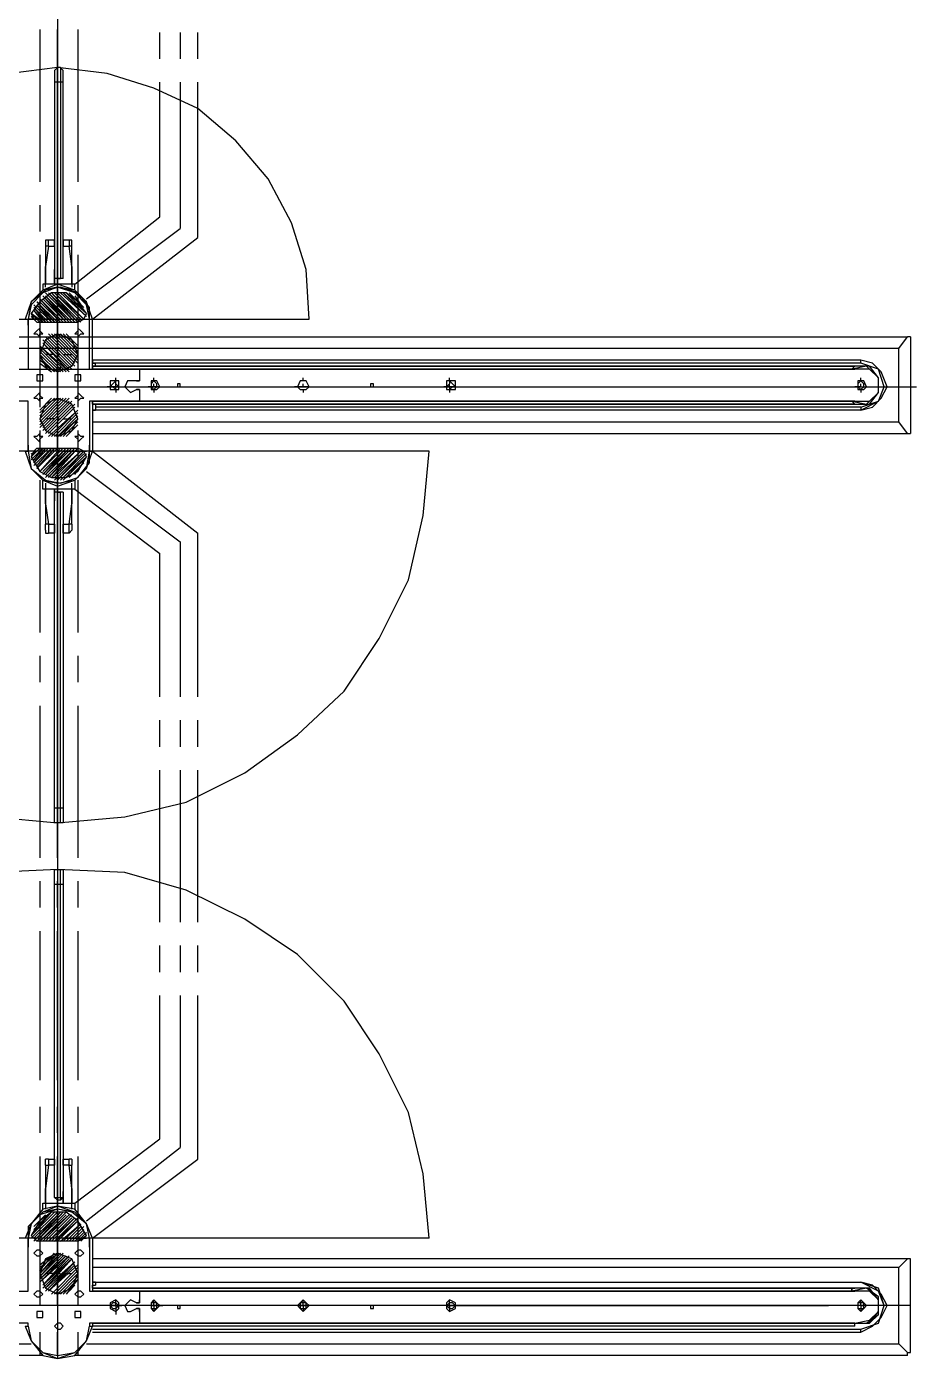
# Model space of a CAD drawing. Header units: millimetres. Extents: x -774950 to -670403, y -1165325 to -1109738.
# Drawn here: x -714983 to -713940, y -1149466 to -1147905 of the extents above; entities that cross this region are included whole.
import ezdxf

# ---------------------------------------------------------------- set-up
doc = ezdxf.new("R2010")
doc.units = ezdxf.units.MM
doc.header["$LTSCALE"] = 3000
doc.header["$MEASUREMENT"] = 0
for name, color, linetype in [('FURNITURE', 250, 'CONTINUOUS'), ('PDF_6', 7, 'CONTINUOUS'), ('PDF_AR_01_PARTITION FULL HT', 7, 'CONTINUOUS'), ('PDF_BORDTEXT', 7, 'CONTINUOUS'), ('PDF_Centre', 7, 'CONTINUOUS'), ('PDF_DIMS', 7, 'CONTINUOUS'), ('PDF_FLs Combi Centre (N-W)', 7, 'CONTINUOUS'), ('PDF_FLs Right (W)', 7, 'CONTINUOUS'), ('PDF_NEW', 7, 'CONTINUOUS')]:
    doc.layers.add(name, color=color, linetype=linetype)

# ---------------------------------------------------------------- blocks, each defined once
blk = doc.blocks.new('G$C45963954')
at = {"layer": 'PDF_6', "color": 6, "true_color": 0xff00ff}
for points in [[(944.8, 689.5), (919.3, 660.3), (948.5, 689.5), (919.3, 656.7)], [(919.3, 667.6), (937.6, 685.8)], [(919.3, 663.9), (941.2, 685.8)], [(952.1, 685.8), (919.3, 649.4), (952.1, 682.2)], [(955.8, 682.2), (919.3, 645.7), (955.8, 678.5), (919.3, 642.1), (955.8, 674.9), (919.3, 638.4)], [(923, 674.9), (933.9, 682.2)], [(1149.1, 638.4), (1112.7, 674.9), (1149.1, 642.1), (1112.7, 678.5), (1149.1, 645.7), (1116.3, 682.2), (1149.1, 649.4)], [(1152.8, 649.4), (1116.3, 685.8), (1152.8, 653), (1120, 685.8)], [(1152.8, 656.7), (1120, 689.5)], [(1152.8, 660.3), (1123.6, 689.5), (1149.1, 660.3)], [(1149.1, 663.9), (1127.3, 685.8)], [(1149.1, 667.6), (1130.9, 685.8)], [(1145.5, 674.9), (1134.5, 682.2)], [(2101.3, 656.7), (2079.4, 682.2), (2101.3, 660.3), (2079.4, 682.2)], [(2101.3, 663.9), (2083, 682.2)], [(2090.3, 689.5), (2101.3, 678.5), (2094, 689.5), (2101.3, 682.2)], [(2101.3, 674.9), (2090.3, 685.8)], [(955.8, 671.2), (923, 638.4), (955.8, 667.6), (923, 634.8), (955.8, 663.9), (926.6, 634.8)], [(970.4, 663.9), (985, 678.5)], [(970.4, 660.3), (988.6, 678.5)], [(970.4, 656.7), (992.3, 678.5)], [(970.4, 642.1), (1006.9, 678.5)], [(974, 667.6), (981.3, 674.9)], [(977.7, 638.4), (1010.5, 671.2)], [(1014.2, 667.6), (981.3, 634.8), (1017.8, 667.6), (985, 631.1), (1017.8, 663.9), (985, 631.1)], [(1087.1, 631.1), (1050.6, 667.6)], [(1090.8, 638.4), (1057.9, 671.2)], [(1098.1, 642.1), (1065.2, 678.5), (1098.1, 645.7), (1065.2, 678.5)], [(1072.5, 678.5), (1098.1, 653), (1076.2, 678.5), (1098.1, 656.7)], [(1098.1, 660.3), (1079.8, 678.5)], [(1098.1, 663.9), (1083.5, 678.5)], [(1094.4, 667.6), (1087.1, 674.9)], [(1141.8, 634.8), (1112.7, 663.9), (1145.5, 634.8), (1112.7, 667.6), (1145.5, 638.4), (1112.7, 671.2)], [(2068.5, 663.9), (2101.3, 631.1), (2068.5, 667.6), (2101.3, 634.8)], [(2072.1, 678.5), (2101.3, 649.4), (2075.8, 678.5), (2101.3, 653), (2075.8, 678.5)], [(2072.1, 671.2), (2101.3, 642.1), (2072.1, 674.9), (2101.3, 645.7)], [(2119.5, 660.3), (2148.7, 631.1), (2119.5, 663.9), (2152.4, 631.1), (2119.5, 667.6), (2156, 634.8), (2123.2, 667.6)], [(2123.2, 671.2), (2159.7, 638.4), (2126.8, 674.9), (2163.3, 638.4)], [(2156, 634.8), (2123.2, 671.2), (2159.7, 634.8)], [(2126.8, 674.9), (2163.3, 642.1), (2130.5, 674.9)], [(2163.3, 642.1), (2130.5, 678.5)], [(2167, 656.7), (2145.1, 678.5)], [(2167, 660.3), (2148.7, 678.5), (2167, 663.9)], [(2163.3, 667.6), (2156, 674.9)], [(955.8, 660.3), (926.6, 631.1), (955.8, 656.7), (930.3, 631.1)], [(955.8, 653), (930.3, 627.5), (955.8, 649.4), (933.9, 627.5), (955.8, 645.7), (933.9, 623.8)], [(995.9, 631.1), (1017.8, 653)], [(999.6, 631.1), (1017.8, 649.4), (1003.2, 631.1)], [(1072.5, 631.1), (1050.6, 653)], [(1141.8, 631.1), (1112.7, 656.7), (1141.8, 631.1), (1112.7, 660.3)], [(1138.2, 627.5), (1112.7, 649.4), (1138.2, 627.5), (1112.7, 653)], [(2097.6, 623.8), (2064.8, 656.7), (2101.3, 623.8), (2064.8, 660.3), (2101.3, 627.5), (2064.8, 663.9)], [(2097.6, 620.2), (2064.8, 653)], [(2115.9, 653), (2141.4, 631.1), (2115.9, 656.7), (2145.1, 631.1), (2115.9, 660.3)], [(2137.8, 631.1), (2115.9, 649.4)], [(2134.1, 631.1), (2119.5, 649.4)], [(955.8, 642.1), (937.6, 623.8), (955.8, 638.4), (941.2, 623.8), (955.8, 634.8), (944.8, 620.2), (955.8, 631.1)], [(1006.9, 631.1), (1017.8, 645.7)], [(1065.2, 631.1), (1050.6, 645.7)], [(1134.5, 623.8), (1112.7, 645.7), (1134.5, 627.5)], [(1130.9, 623.8), (1112.7, 638.4), (1130.9, 623.8), (1112.7, 642.1)], [(1127.3, 620.2), (1112.7, 634.8), (1127.3, 623.8)], [(1123.6, 620.2), (1112.7, 631.1)], [(2090.3, 623.8), (2064.8, 645.7)], [(2086.7, 623.8), (2068.5, 642.1)], [(2083, 623.8), (2068.5, 638.4)], [(2130.5, 631.1), (2119.5, 645.7)], [(948.5, 620.2), (955.8, 627.5)], [(1120, 620.2), (1116.3, 627.5)], [(1120, 623.8), (1116.3, 623.8)]]:
    blk.add_lwpolyline(points, dxfattribs=at)
for points in [[(919.3, 653), (952.1, 685.8)], [(2101.3, 667.6), (2083, 685.8)], [(2101.3, 671.2), (2086.7, 685.8)], [(970.4, 653), (995.9, 678.5)], [(970.4, 649.4), (999.6, 678.5)], [(970.4, 645.7), (1003.2, 678.5)], [(974, 642.1), (1006.9, 674.9)], [(974, 638.4), (1010.5, 674.9)], [(977.7, 634.8), (1014.2, 671.2)], [(1090.8, 634.8), (1054.3, 671.2)], [(1087.1, 634.8), (1054.3, 667.6)], [(1094.4, 638.4), (1057.9, 674.9)], [(1094.4, 642.1), (1061.6, 674.9)], [(1098.1, 649.4), (1068.9, 678.5)], [(2101.3, 638.4), (2068.5, 671.2)], [(2167, 645.7), (2134.1, 678.5)], [(2167, 649.4), (2137.8, 678.5)], [(2167, 653), (2141.4, 678.5)], [(988.6, 631.1), (1017.8, 660.3)], [(992.3, 631.1), (1017.8, 656.7)], [(1083.5, 631.1), (1050.6, 663.9)], [(1079.8, 631.1), (1050.6, 660.3)], [(1076.2, 631.1), (1050.6, 656.7)], [(1068.9, 631.1), (1050.6, 649.4)], [(2094, 620.2), (2064.8, 649.4)]]:
    blk.add_lwpolyline(points, close=True, dxfattribs=at)
at = {"layer": 'PDF_AR_01_PARTITION FULL HT', "color": 2, "true_color": 0xffff00}
blk.add_lwpolyline([(120.4, 653), (2247.2, 653)], dxfattribs=at)
at = {"layer": 'PDF_BORDTEXT', "color": 2, "true_color": 0xffff00}
for points in [[(952.1, 342.9), (952.1, 966.7)], [(638.4, 653), (952.1, 653)], [(1579.6, 653), (1116.3, 653)], [(1638, 653), (2097.6, 653)]]:
    blk.add_lwpolyline(points, dxfattribs=at)
at = {"layer": 'PDF_Centre', "color": 8, "true_color": 0x808080}
for points in [[(627.5, 828.1), (594.6, 828.1)], [(850, 828.1), (656.7, 828.1)], [(952.1, 696.8), (850, 828.1)], [(1116.3, 696.8), (1218.5, 828.1)], [(1422.7, 828.1), (1218.5, 828.1)], [(1484.8, 828.1), (1451.9, 828.1)], [(1703.6, 828.1), (1513.9, 828.1)], [(1765.7, 828.1), (1732.8, 828.1)], [(1999.1, 828.1), (1794.8, 828.1)], [(2097.6, 696.8), (1999.1, 828.1)], [(594.6, 806.2), (627.5, 806.2)], [(656.7, 806.2), (839.1, 806.2)], [(926.6, 689.5), (839.1, 806.2)], [(1141.8, 689.5), (1229.4, 806.2)], [(1229.4, 806.2), (1422.7, 806.2)], [(1451.9, 806.2), (1484.8, 806.2)], [(1513.9, 806.2), (1703.6, 806.2)], [(1732.8, 806.2), (1765.7, 806.2)], [(1794.8, 806.2), (1984.5, 806.2)], [(2075.8, 689.5), (1984.5, 806.2)], [(627.5, 780.7), (594.6, 780.7)], [(824.5, 780.7), (656.7, 780.7)], [(908.4, 674.9), (824.5, 780.7)], [(1163.7, 674.9), (1244, 780.7)], [(1422.7, 780.7), (1244, 780.7)], [(1484.8, 780.7), (1451.9, 780.7)], [(1703.6, 780.7), (1513.9, 780.7)], [(1765.7, 780.7), (1732.8, 780.7)], [(1973.6, 780.7), (1794.8, 780.7)], [(2053.9, 674.9), (1973.6, 780.7)], [(591, 678.5), (780.7, 678.5)], [(809.9, 678.5), (842.7, 678.5)], [(871.9, 678.5), (1061.6, 678.5)], [(1090.8, 678.5), (1123.6, 678.5)], [(1152.8, 678.5), (1342.5, 678.5)], [(1371.7, 678.5), (1404.5, 678.5)], [(1433.7, 678.5), (1623.4, 678.5)], [(1652.6, 678.5), (1685.4, 678.5)], [(1714.6, 678.5), (1900.6, 678.5)], [(1933.5, 678.5), (1966.3, 678.5)], [(1995.5, 678.5), (2181.5, 678.5)], [(2214.4, 678.5), (2243.6, 678.5)], [(780.7, 653), (591, 653)], [(842.7, 653), (809.9, 653)], [(1061.6, 653), (871.9, 653)], [(1123.6, 653), (1090.8, 653)], [(1342.5, 653), (1152.8, 653)], [(1404.5, 653), (1371.7, 653)], [(1623.4, 653), (1433.7, 653)], [(1685.4, 653), (1652.6, 653)], [(1900.6, 653), (1714.6, 653)], [(1966.3, 653), (1933.5, 653)], [(2181.5, 653), (1995.5, 653)], [(2243.6, 653), (2214.4, 653)], [(591, 631.1), (780.7, 631.1)], [(809.9, 631.1), (842.7, 631.1)], [(871.9, 631.1), (1061.6, 631.1)], [(1090.8, 631.1), (1123.6, 631.1)], [(1152.8, 631.1), (1342.5, 631.1)], [(1371.7, 631.1), (1404.5, 631.1)], [(1433.7, 631.1), (1623.4, 631.1)], [(1652.6, 631.1), (1685.4, 631.1)], [(1714.6, 631.1), (1900.6, 631.1)], [(1933.5, 631.1), (1966.3, 631.1)], [(1995.5, 631.1), (2181.5, 631.1)], [(2214.4, 631.1), (2243.6, 631.1)]]:
    blk.add_lwpolyline(points, dxfattribs=at)
at = {"layer": 'PDF_DIMS', "color": 4, "true_color": 0x00ffff}
for points in [[(1036.1, -417.7), (1036.1, 1723.7)], [(2181.5, 1716.4), (2181.5, -410.4)]]:
    blk.add_lwpolyline(points, dxfattribs=at)
at = {"layer": 'PDF_FLs Combi Centre (N-W)', "color": 2}
for points in [[(974, 1716.4), (974, 1712.8)], [(974, 1716.4), (1094.4, 1716.4)], [(988.6, 1701.8), (974, 1712.8)], [(974, -406.8), (974, 1712.8)], [(1094.4, 1712.8), (1079.8, 1701.8)], [(1094.4, 1712.8), (1094.4, 1716.4)], [(1094.4, 696.8), (1094.4, 1712.8)], [(2123.2, 1716.4), (2123.2, 1712.8)], [(2239.9, 1716.4), (2123.2, 1716.4)], [(2123.2, 1712.8), (2123.2, 696.8)], [(2134.1, 1701.8), (2123.2, 1712.8)], [(2239.9, 1712.8), (2229, 1701.8)], [(2239.9, 1712.8), (2239.9, 1716.4)], [(2243.6, 1712.8), (2239.9, 1712.8)], [(2243.6, 1712.8), (2243.6, 674.9)], [(1079.8, 1701.8), (988.6, 1701.8)], [(988.6, 1701.8), (988.6, -395.8)], [(1079.8, 696.8), (1079.8, 1701.8)], [(2134.1, 1701.8), (2134.1, 696.8)], [(2229, 1701.8), (2134.1, 1701.8)], [(2229, 689.5), (2229, 1701.8)], [(1061.6, 1654.4), (1054.3, 1676.3), (1036.1, 1683.6), (1014.2, 1676.3), (1006.9, 1654.4)], [(1057.9, 1647.1), (1057.9, 1665.3), (1043.3, 1676.3), (1025.1, 1676.3), (1010.5, 1665.3), (1010.5, 1647.1)], [(1054.3, 1643.4), (1057.9, 1661.7), (1043.3, 1676.3), (1025.1, 1676.3), (1010.5, 1661.7), (1014.2, 1643.4)], [(1054.3, 1647.1), (1054.3, 1665.3), (1043.3, 1676.3), (1025.1, 1676.3), (1014.2, 1665.3), (1014.2, 1647.1)], [(1054.3, 1647.1), (1054.3, 1665.3), (1043.3, 1676.3), (1025.1, 1676.3), (1014.2, 1665.3), (1014.2, 1647.1)], [(1006.9, 1654.4), (1006.9, 700.4)], [(1010.5, 1647.1), (1014.2, 1643.4)], [(1010.5, 696.8), (1010.5, 1647.1)], [(1014.2, 755.2), (1014.2, 1647.1)], [(1014.2, 1643.4), (1014.2, 1647.1)], [(1014.2, 1643.4), (1014.2, 1639.8)], [(1014.2, 1643.4), (1014.2, 1639.8)], [(1014.2, 1643.4), (1014.2, 696.8)], [(1054.3, 1647.1), (1054.3, 755.2)], [(1054.3, 1647.1), (1054.3, 1643.4)], [(1054.3, 1643.4), (1057.9, 1647.1)], [(1054.3, 1639.8), (1054.3, 1643.4)], [(1054.3, 696.8), (1054.3, 1643.4)], [(1054.3, 1639.8), (1054.3, 1643.4)], [(1057.9, 1647.1), (1057.9, 696.8)], [(1061.6, 1654.4), (1061.6, 700.4)], [(2152.4, 700.4), (2152.4, 1654.4)], [(2152.4, 696.8), (2152.4, 1654.4)], [(2152.4, 696.8), (2152.4, 1654.4)], [(2159.7, 696.8), (2159.7, 1647.1)], [(2159.7, 1647.1), (2159.7, 696.8)], [(2159.7, 696.8), (2159.7, 1643.4)], [(2163.3, 755.2), (2163.3, 1647.1)], [(2163.3, 1643.4), (2163.3, 696.8)], [(1057.9, 1632.5), (1057.9, 715)], [(2159.7, 715), (2159.7, 1632.5)], [(1036.1, 1149.1), (1036.1, 1138.2)], [(1116.3, 193.3), (1196.6, 197), (1276.8, 218.9), (1349.8, 255.4), (1415.5, 299.1), (1470.2, 357.5), (1517.6, 423.2), (1554.1, 496.1), (1572.3, 572.7), (1579.6, 653), (1572.3, 736.9), (1554.1, 813.5), (1517.6, 886.5), (1470.2, 952.1), (1415.5, 1010.5), (1349.8, 1054.3), (1276.8, 1090.8), (1196.6, 1109), (1116.3, 1116.3)], [(1116.3, 1116.3), (1116.3, 193.3)], [(2097.6, 1116.3), (2017.4, 1109), (1940.8, 1090.8), (1867.8, 1054.3), (1802.1, 1010.5), (1743.8, 952.1), (1700, 886.5), (1663.5, 813.5), (1641.6, 736.9), (1638, 653), (1641.6, 572.7), (1663.5, 496.1), (1700, 423.2), (1743.8, 357.5), (1802.1, 299.1), (1867.8, 255.4), (1940.8, 218.9), (2017.4, 197), (2097.6, 193.3)], [(2097.6, 1116.3), (2097.6, 193.3)], [(952.1, 966.7), (890.1, 963.1), (831.8, 944.8), (777, 915.7), (729.6, 875.5), (689.5, 828.1), (663.9, 773.4), (645.7, 715), (638.4, 653), (645.7, 594.6), (663.9, 536.3), (689.5, 481.5), (729.6, 434.1), (777, 394), (831.8, 364.8), (890.1, 346.6), (952.1, 342.9)], [(1036.1, 966.7), (1036.1, 952.1)], [(1036.1, 780.7), (1036.1, 769.7)], [(1014.2, 755.2), (1028.8, 755.2)], [(1014.2, 554.5), (1014.2, 755.2)], [(1014.2, 755.2), (1028.8, 755.2)], [(1028.8, 751.5), (1028.8, 755.2)], [(1028.8, 755.2), (1028.8, 751.5)], [(1028.8, 751.5), (1028.8, 744.2), (1028.8, 740.6), (1036.1, 736.9), (1039.7, 740.6), (1043.3, 744.2), (1039.7, 751.5)], [(1028.8, 751.5), (1028.8, 744.2), (1028.8, 740.6), (1036.1, 736.9), (1039.7, 740.6), (1043.3, 744.2), (1039.7, 751.5)], [(1039.7, 755.2), (1054.3, 755.2)], [(1039.7, 755.2), (1039.7, 751.5)], [(1039.7, 751.5), (1039.7, 755.2)], [(1039.7, 755.2), (1054.3, 755.2)], [(1054.3, 755.2), (1054.3, 693.1)], [(1036.1, 729.6), (1036.1, 718.7)], [(1057.9, 715), (1057.9, 711.4)], [(1003.2, 696.8), (1006.9, 696.8), (1006.9, 700.4)], [(1010.5, 700.4), (1006.9, 700.4)], [(1010.5, 700.4), (1010.5, 696.8)], [(1057.9, 700.4), (1057.9, 696.8)], [(1057.9, 700.4), (1065.2, 700.4)], [(1065.2, 696.8), (1065.2, 700.4)], [(952.1, 696.8), (930.3, 689.5), (915.7, 674.9), (908.4, 653), (915.7, 634.8), (930.3, 620.2), (952.1, 612.9)], [(952.1, 693.1), (933.9, 689.5), (919.3, 674.9), (912, 653), (919.3, 634.8), (933.9, 620.2), (952.1, 616.5)], [(952.1, 693.1), (930.3, 689.5), (915.7, 674.9), (912, 653), (915.7, 634.8), (930.3, 620.2), (952.1, 616.5)], [(952.1, 693.1), (930.3, 689.5), (919.3, 674.9), (912, 653), (919.3, 634.8), (930.3, 620.2), (952.1, 616.5)], [(959.4, 693.1), (937.6, 693.1), (919.3, 678.5), (912, 656.7), (915.7, 638.4), (930.3, 620.2), (952.1, 616.5)], [(944.8, 689.5), (930.3, 678.5), (919.3, 663.9), (919.3, 645.7), (930.3, 631.1), (944.8, 620.2)], [(955.8, 678.5), (952.1, 685.8), (944.8, 689.5)], [(1014.2, 696.8), (952.1, 696.8)], [(1014.2, 693.1), (952.1, 693.1)], [(1014.2, 693.1), (952.1, 693.1)], [(959.4, 693.1), (952.1, 693.1)], [(959.4, 693.1), (955.8, 693.1)], [(1010.5, 696.8), (1014.2, 696.8)], [(1057.9, 696.8), (1054.3, 696.8)], [(1054.3, 696.8), (1116.3, 696.8)], [(1054.3, 693.1), (1116.3, 693.1)], [(1054.3, 693.1), (1116.3, 693.1)], [(1109, 693.1), (1116.3, 693.1)], [(1109, 693.1), (1112.7, 693.1)], [(1112.7, 693.1), (1109, 693.1)], [(1112.7, 693.1), (1109, 693.1)], [(1116.3, 616.5), (1138.2, 620.2), (1152.8, 638.4), (1156.4, 656.7), (1149.1, 678.5), (1130.9, 693.1), (1112.7, 693.1)], [(1123.6, 689.5), (1116.3, 685.8), (1112.7, 678.5)], [(1116.3, 612.9), (1138.2, 620.2), (1152.8, 634.8), (1160.1, 653), (1152.8, 674.9), (1138.2, 689.5), (1116.3, 696.8)], [(1116.3, 616.5), (1138.2, 620.2), (1152.8, 634.8), (1156.4, 653), (1152.8, 674.9), (1138.2, 689.5), (1116.3, 693.1)], [(1116.3, 616.5), (1138.2, 620.2), (1152.8, 634.8), (1156.4, 653), (1152.8, 674.9), (1138.2, 689.5), (1116.3, 693.1)], [(1116.3, 616.5), (1138.2, 620.2), (1152.8, 634.8), (1156.4, 653), (1152.8, 674.9), (1138.2, 689.5), (1116.3, 693.1)], [(1123.6, 620.2), (1141.8, 631.1), (1149.1, 645.7), (1149.1, 663.9), (1141.8, 678.5), (1123.6, 689.5)], [(860.9, 671.2), (857.3, 671.2), (853.6, 671.2)], [(853.6, 671.2), (853.6, 667.6)], [(853.6, 667.6), (853.6, 660.3)], [(886.5, 671.2), (860.9, 671.2)], [(908.4, 671.2), (886.5, 671.2)], [(915.7, 674.9), (908.4, 674.9)], [(908.4, 674.9), (908.4, 671.2)], [(908.4, 671.2), (908.4, 638.4)], [(955.8, 627.5), (955.8, 678.5)], [(1112.7, 627.5), (1112.7, 678.5)], [(1152.8, 674.9), (1163.7, 674.9)], [(1163.7, 674.9), (1163.7, 671.2)], [(1163.7, 671.2), (1163.7, 638.4)], [(1163.7, 671.2), (1182, 671.2)], [(1207.5, 671.2), (1182, 671.2)], [(1207.5, 671.2), (1211.2, 671.2), (1214.8, 671.2)], [(1218.5, 667.6), (1214.8, 671.2)], [(1218.5, 667.6), (1218.5, 660.3)], [(642.1, 660.3), (638.4, 656.7)], [(638.4, 656.7), (656.7, 656.7)], [(638.4, 656.7), (638.4, 653)], [(638.4, 656.7), (901.1, 656.7)], [(656.7, 653), (638.4, 653)], [(638.4, 653), (642.1, 649.4)], [(901.1, 653), (638.4, 653)], [(656.7, 660.3), (642.1, 660.3)], [(901.1, 660.3), (642.1, 660.3)], [(642.1, 649.4), (656.7, 649.4)], [(642.1, 649.4), (901.1, 649.4)], [(853.6, 660.3), (860.9, 660.3)], [(853.6, 649.4), (853.6, 642.1)], [(860.9, 649.4), (853.6, 649.4)], [(890.1, 660.3), (860.9, 660.3)], [(860.9, 649.4), (908.4, 649.4)], [(908.4, 649.4), (890.1, 649.4)], [(901.1, 660.3), (901.1, 656.7)], [(901.1, 660.3), (901.1, 656.7)], [(901.1, 656.7), (901.1, 653)], [(901.1, 653), (901.1, 656.7)], [(901.1, 653), (901.1, 649.4)], [(901.1, 653), (901.1, 649.4)], [(1014.2, 656.7), (1010.5, 656.7)], [(1014.2, 653), (1010.5, 653)], [(1014.2, 656.7), (1014.2, 653)], [(1207.5, 649.4), (1163.7, 649.4)], [(1163.7, 649.4), (1178.3, 649.4)], [(1167.4, 660.3), (1561.4, 660.3)], [(1167.4, 660.3), (1167.4, 656.7)], [(1167.4, 660.3), (1167.4, 656.7)], [(1561.4, 656.7), (1167.4, 656.7)], [(1167.4, 656.7), (1167.4, 653)], [(1167.4, 653), (1167.4, 656.7)], [(1167.4, 653), (1561.4, 653)], [(1167.4, 653), (1167.4, 649.4)], [(1167.4, 653), (1167.4, 649.4)], [(1561.4, 649.4), (1167.4, 649.4)], [(1178.3, 660.3), (1207.5, 660.3)], [(1218.5, 660.3), (1207.5, 660.3)], [(1207.5, 649.4), (1218.5, 649.4)], [(1218.5, 649.4), (1218.5, 642.1)], [(1561.4, 660.3), (1579.6, 660.3)], [(1579.6, 656.7), (1561.4, 656.7)], [(1561.4, 653), (1579.6, 653)], [(1579.6, 649.4), (1561.4, 649.4)], [(1579.6, 660.3), (1579.6, 656.7)], [(1579.6, 656.7), (1579.6, 653)], [(1579.6, 653), (1579.6, 649.4)], [(853.6, 642.1), (853.6, 638.4)], [(853.6, 638.4), (857.3, 638.4), (860.9, 638.4)], [(860.9, 638.4), (886.5, 638.4)], [(886.5, 638.4), (908.4, 638.4)], [(908.4, 638.4), (908.4, 634.8)], [(908.4, 634.8), (915.7, 634.8)], [(1163.7, 634.8), (1152.8, 634.8)], [(1163.7, 638.4), (1163.7, 634.8)], [(1182, 638.4), (1163.7, 638.4)], [(1182, 638.4), (1207.5, 638.4)], [(1214.8, 638.4), (1211.2, 638.4), (1207.5, 638.4)], [(1214.8, 638.4), (1218.5, 638.4), (1218.5, 642.1)], [(2243.6, 634.8), (2243.6, -406.8)], [(944.8, 620.2), (952.1, 623.8), (955.8, 627.5)], [(952.1, 616.5), (1014.2, 616.5)], [(952.1, 616.5), (1014.2, 616.5)], [(952.1, 616.5), (959.4, 616.5)], [(959.4, 616.5), (955.8, 616.5), (952.1, 616.5)], [(955.8, 616.5), (959.4, 616.5)], [(1116.3, 616.5), (1054.3, 616.5)], [(1054.3, 616.5), (1054.3, 554.5)], [(1116.3, 616.5), (1054.3, 616.5)], [(1116.3, 616.5), (1109, 616.5)], [(1112.7, 616.5), (1109, 616.5)], [(1109, 616.5), (1112.7, 616.5)], [(1109, 616.5), (1112.7, 616.5)], [(1112.7, 627.5), (1116.3, 623.8), (1123.6, 620.2)], [(1112.7, 616.5), (1116.3, 616.5)], [(2229, -395.8), (2229, 620.2)]]:
    blk.add_lwpolyline(points, dxfattribs=at)
at = {"layer": 'PDF_FLs Combi Centre (N-W)', "color": 8, "true_color": 0x808080}
for points in [[(1065.2, 1654.4), (1061.6, 1669), (1050.6, 1679.9), (1036.1, 1687.2), (1017.8, 1679.9), (1006.9, 1669), (1003.2, 1654.4)], [(1065.2, 1654.4), (1054.3, 1676.3), (1036.1, 1683.6), (1014.2, 1676.3), (1006.9, 1654.4)], [(1006.9, 1654.4), (1003.2, 1654.4)], [(1003.2, 1654.4), (1003.2, 696.8)], [(1006.9, 1654.4), (1006.9, 696.8)], [(1010.5, 1647.1), (1010.5, 696.8)], [(1014.2, 696.8), (1014.2, 1643.4)], [(1054.3, 1643.4), (1054.3, 696.8)], [(1057.9, 696.8), (1057.9, 1647.1)], [(1061.6, 1654.4), (1065.2, 1654.4)], [(1065.2, 1654.4), (1065.2, 696.8)], [(1065.2, 1654.4), (1065.2, 696.8)], [(952.1, 693.1), (952.1, 696.8)], [(1116.3, 693.1), (1116.3, 696.8)], [(853.6, 667.6), (857.3, 667.6), (860.9, 667.6)], [(860.9, 671.2), (860.9, 667.6)], [(886.5, 671.2), (860.9, 667.6)], [(860.9, 660.3), (860.9, 667.6)], [(886.5, 671.2), (908.4, 671.2)], [(908.4, 671.2), (912, 671.2)], [(1163.7, 671.2), (1156.4, 671.2)], [(1182, 671.2), (1163.7, 671.2)], [(1207.5, 667.6), (1182, 671.2)], [(1207.5, 671.2), (1207.5, 667.6)], [(1218.5, 667.6), (1214.8, 667.6), (1211.2, 667.6), (1207.5, 667.6)], [(1207.5, 660.3), (1207.5, 667.6)], [(656.7, 660.3), (656.7, 656.7)], [(656.7, 656.7), (656.7, 653)], [(656.7, 653), (656.7, 649.4)], [(860.9, 642.1), (860.9, 649.4)], [(1207.5, 642.1), (1207.5, 649.4)], [(1561.4, 660.3), (1561.4, 656.7)], [(1561.4, 656.7), (1561.4, 653)], [(1561.4, 653), (1561.4, 649.4)], [(860.9, 642.1), (857.3, 642.1), (853.6, 642.1)], [(860.9, 642.1), (886.5, 638.4)], [(860.9, 642.1), (860.9, 638.4)], [(908.4, 638.4), (886.5, 638.4)], [(912, 638.4), (908.4, 638.4)], [(1156.4, 638.4), (1163.7, 638.4)], [(1163.7, 638.4), (1182, 638.4)], [(1182, 638.4), (1207.5, 642.1)], [(1207.5, 642.1), (1211.2, 642.1), (1214.8, 642.1), (1218.5, 642.1)], [(1207.5, 642.1), (1207.5, 638.4)], [(952.1, 612.9), (952.1, 616.5)], [(1116.3, 612.9), (1116.3, 616.5)]]:
    blk.add_lwpolyline(points, dxfattribs=at)
at = {"layer": 'PDF_FLs Combi Centre (N-W)', "color": 2}
for points in [[(1039.7, 1654.4), (1039.7, 1658), (1036.1, 1661.7), (1028.8, 1658), (1028.8, 1654.4), (1028.8, 1650.7), (1036.1, 1650.7), (1039.7, 1650.7)], [(1039.7, 1654.4), (1036.1, 1658), (1032.4, 1658), (1028.8, 1654.4), (1032.4, 1650.7), (1036.1, 1650.7)], [(1039.7, 1141.8), (1039.7, 1149.1), (1036.1, 1149.1), (1028.8, 1149.1), (1028.8, 1141.8), (1028.8, 1138.2), (1036.1, 1138.2), (1039.7, 1138.2)], [(1039.7, 1141.8), (1036.1, 1145.5), (1036.1, 1149.1), (1032.4, 1145.5), (1028.8, 1141.8), (1032.4, 1141.8), (1036.1, 1138.2), (1036.1, 1141.8)], [(1036.1, 1043.3), (1036.1, 1047), (1032.4, 1047), (1032.4, 1043.3)], [(1039.7, 959.4), (1039.7, 963.1), (1036.1, 966.7), (1028.8, 963.1), (1028.8, 959.4), (1028.8, 955.8), (1036.1, 952.1), (1039.7, 955.8)], [(1036.1, 806.2), (1032.4, 806.2), (1032.4, 802.6), (1036.1, 802.6)], [(1039.7, 773.4), (1039.7, 777), (1036.1, 780.7), (1028.8, 777), (1028.8, 773.4), (1028.8, 769.7), (1036.1, 769.7), (1039.7, 769.7)], [(1039.7, 773.4), (1036.1, 777), (1032.4, 777), (1028.8, 773.4), (1032.4, 769.7), (1036.1, 769.7)], [(1039.7, 726), (1039.7, 729.6), (1036.1, 729.6), (1028.8, 729.6), (1028.8, 726), (1028.8, 718.7), (1036.1, 718.7), (1039.7, 718.7)], [(1039.7, 726), (1036.1, 726), (1036.1, 729.6), (1032.4, 726), (1028.8, 726), (1032.4, 722.3), (1036.1, 718.7), (1036.1, 722.3)], [(974, 678.5), (970.4, 682.2), (970.4, 685.8), (966.7, 682.2), (963.1, 678.5), (966.7, 678.5), (970.4, 674.9), (970.4, 678.5)], [(1028.8, 678.5), (1028.8, 682.2), (1025.1, 682.2), (1021.5, 682.2), (1021.5, 678.5), (1021.5, 674.9), (1025.1, 674.9), (1028.8, 674.9)], [(1054.3, 678.5), (1050.6, 682.2), (1050.6, 685.8), (1047, 682.2), (1043.3, 678.5), (1047, 678.5), (1050.6, 674.9), (1050.6, 678.5)], [(1105.4, 678.5), (1101.7, 682.2), (1098.1, 685.8), (1098.1, 682.2), (1094.4, 678.5), (1098.1, 678.5), (1098.1, 674.9), (1101.7, 678.5)], [(1017.8, 653), (1010.5, 671.2), (995.9, 678.5), (977.7, 671.2), (970.4, 653), (977.7, 638.4), (995.9, 631.1), (1010.5, 638.4)], [(1098.1, 653), (1090.8, 671.2), (1076.2, 678.5), (1057.9, 671.2), (1050.6, 653), (1057.9, 638.4), (1076.2, 631.1), (1090.8, 638.4)], [(974, 631.1), (970.4, 631.1), (970.4, 634.8), (966.7, 631.1), (963.1, 631.1), (966.7, 627.5), (970.4, 623.8), (970.4, 627.5)], [(1028.8, 631.1), (1028.8, 634.8), (1025.1, 634.8), (1021.5, 634.8), (1021.5, 631.1), (1021.5, 627.5), (1025.1, 627.5), (1028.8, 627.5)], [(1054.3, 631.1), (1050.6, 631.1), (1050.6, 634.8), (1047, 631.1), (1043.3, 631.1), (1047, 627.5), (1050.6, 623.8), (1050.6, 627.5)], [(1105.4, 631.1), (1101.7, 631.1), (1098.1, 634.8), (1098.1, 631.1), (1094.4, 631.1), (1098.1, 627.5), (1098.1, 623.8), (1101.7, 627.5)]]:
    blk.add_lwpolyline(points, close=True, dxfattribs=at)
at = {"layer": 'PDF_FLs Right (W)', "color": 8, "true_color": 0x808080}
for points in [[(2214.4, 1654.4), (2207.1, 1669), (2196.1, 1679.9), (2181.5, 1687.2), (2167, 1679.9), (2156, 1669), (2152.4, 1654.4)], [(2210.7, 1654.4), (2203.4, 1676.3), (2181.5, 1683.6), (2159.7, 1676.3), (2152.4, 1654.4)], [(2203.4, 696.8), (2203.4, 1647.1)], [(2203.4, 1643.4), (2203.4, 696.8)], [(2214.4, 1654.4), (2210.7, 1654.4)], [(2210.7, 696.8), (2210.7, 1654.4)], [(2214.4, 696.8), (2214.4, 1654.4)], [(2097.6, 696.8), (2097.6, 693.1)], [(2207.1, 693.1), (2207.1, 696.8)], [(2006.4, 667.6), (2002.8, 667.6), (1999.1, 667.6)], [(2035.6, 671.2), (2006.4, 667.6)], [(2006.4, 667.6), (2006.4, 671.2)], [(2006.4, 667.6), (2006.4, 660.3)], [(2053.9, 671.2), (2035.6, 671.2)], [(2061.2, 671.2), (2053.9, 671.2)], [(1656.2, 656.7), (1656.2, 660.3)], [(1656.2, 653), (1656.2, 656.7)], [(1656.2, 649.4), (1656.2, 653)], [(2006.4, 649.4), (2006.4, 642.1)], [(1999.1, 642.1), (2002.8, 642.1), (2006.4, 642.1)], [(2006.4, 638.4), (2006.4, 642.1)], [(2006.4, 642.1), (2035.6, 638.4)], [(2035.6, 638.4), (2053.9, 638.4)], [(2053.9, 638.4), (2061.2, 638.4)], [(2097.6, 616.5), (2097.6, 612.9)], [(2207.1, 612.9), (2207.1, 616.5)]]:
    blk.add_lwpolyline(points, dxfattribs=at)
at = {"layer": 'PDF_FLs Right (W)', "color": 2}
for points in [[(2210.7, 1654.4), (2203.4, 1676.3), (2181.5, 1683.6), (2163.3, 1676.3), (2152.4, 1654.4)], [(2203.4, 1647.1), (2203.4, 1665.3), (2192.5, 1676.3), (2174.2, 1676.3), (2159.7, 1665.3), (2159.7, 1647.1)], [(2203.4, 1643.4), (2203.4, 1661.7), (2192.5, 1676.3), (2170.6, 1676.3), (2159.7, 1661.7), (2163.3, 1643.4)], [(2203.4, 1647.1), (2199.8, 1665.3), (2188.8, 1676.3), (2174.2, 1676.3), (2163.3, 1665.3), (2163.3, 1647.1)], [(2203.4, 1647.1), (2203.4, 1665.3), (2188.8, 1676.3), (2174.2, 1676.3), (2163.3, 1665.3), (2163.3, 1647.1)], [(2159.7, 1647.1), (2159.7, 1643.4)], [(2163.3, 1643.4), (2159.7, 1643.4)], [(2159.7, 1643.4), (2163.3, 1643.4), (2163.3, 1639.8)], [(2163.3, 1643.4), (2163.3, 1647.1)], [(2163.3, 1643.4), (2163.3, 1639.8)], [(2203.4, 1647.1), (2203.4, 755.2)], [(2203.4, 1647.1), (2203.4, 1643.4)], [(2207.1, 1647.1), (2203.4, 1647.1)], [(2203.4, 1643.4), (2203.4, 1647.1)], [(2203.4, 1639.8), (2203.4, 1643.4)], [(2203.4, 696.8), (2203.4, 1643.4)], [(2203.4, 1639.8), (2203.4, 1643.4)], [(2207.1, 1647.1), (2207.1, 696.8)], [(2210.7, 696.8), (2210.7, 1654.4)], [(2181.5, 1138.2), (2181.5, 1149.1)], [(2181.5, 952.1), (2181.5, 966.7)], [(2181.5, 769.7), (2181.5, 780.7)], [(2163.3, 755.2), (2177.9, 755.2)], [(2163.3, 693.1), (2163.3, 755.2)], [(2163.3, 755.2), (2174.2, 755.2)], [(2177.9, 755.2), (2174.2, 755.2)], [(2177.9, 751.5), (2174.2, 744.2), (2177.9, 740.6), (2181.5, 736.9), (2188.8, 740.6), (2188.8, 744.2), (2185.2, 751.5)], [(2177.9, 751.5), (2174.2, 744.2), (2177.9, 740.6), (2181.5, 736.9), (2188.8, 740.6), (2188.8, 744.2), (2185.2, 751.5)], [(2177.9, 751.5), (2177.9, 755.2)], [(2177.9, 755.2), (2177.9, 751.5)], [(2185.2, 755.2), (2188.8, 755.2)], [(2185.2, 755.2), (2185.2, 751.5)], [(2185.2, 751.5), (2185.2, 755.2)], [(2188.8, 755.2), (2185.2, 755.2)], [(2188.8, 755.2), (2203.4, 755.2)], [(2188.8, 755.2), (2203.4, 755.2)], [(2203.4, 755.2), (2203.4, 693.1)], [(2159.7, 711.4), (2159.7, 715)], [(2181.5, 718.7), (2181.5, 729.6)], [(2152.4, 700.4), (2152.4, 696.8)], [(2152.4, 700.4), (2156, 700.4)], [(2159.7, 696.8), (2156, 696.8), (2156, 700.4)], [(2097.6, 696.8), (2079.4, 689.5), (2061.2, 674.9), (2057.5, 653), (2061.2, 634.8), (2079.4, 620.2), (2097.6, 612.9)], [(2097.6, 693.1), (2079.4, 689.5), (2064.8, 674.9), (2057.5, 653), (2064.8, 634.8), (2079.4, 620.2), (2097.6, 616.5)], [(2097.6, 693.1), (2079.4, 689.5), (2064.8, 674.9), (2061.2, 653), (2064.8, 634.8), (2079.4, 620.2), (2097.6, 616.5)], [(2097.6, 693.1), (2079.4, 689.5), (2064.8, 674.9), (2061.2, 653), (2064.8, 634.8), (2079.4, 620.2), (2097.6, 616.5)], [(2097.6, 693.1), (2079.4, 689.5), (2064.8, 671.2), (2061.2, 653), (2068.5, 631.1), (2083, 616.5), (2104.9, 616.5)], [(2094, 689.5), (2075.8, 678.5), (2064.8, 663.9), (2064.8, 645.7), (2075.8, 631.1), (2094, 620.2)], [(2101.3, 678.5), (2097.6, 685.8), (2094, 689.5)], [(2097.6, 696.8), (2163.3, 696.8)], [(2097.6, 693.1), (2163.3, 693.1)], [(2097.6, 693.1), (2163.3, 693.1)], [(2097.6, 693.1), (2104.9, 693.1)], [(2104.9, 693.1), (2101.3, 693.1), (2097.6, 693.1)], [(2108.6, 693.1), (2104.9, 693.1)], [(2159.7, 696.8), (2163.3, 696.8)], [(2203.4, 696.8), (2207.1, 696.8)], [(2203.4, 696.8), (2207.1, 696.8)], [(2203.4, 693.1), (2207.1, 693.1)], [(2203.4, 693.1), (2207.1, 693.1)], [(2207.1, 612.9), (2225.3, 620.2), (2243.6, 634.8), (2247.2, 653), (2243.6, 674.9), (2225.3, 689.5), (2207.1, 696.8)], [(2207.1, 616.5), (2225.3, 620.2), (2239.9, 634.8), (2243.6, 653), (2239.9, 674.9), (2225.3, 689.5), (2207.1, 693.1)], [(2207.1, 616.5), (2225.3, 620.2), (2239.9, 634.8), (2247.2, 653), (2239.9, 674.9), (2225.3, 689.5), (2207.1, 693.1)], [(2207.1, 616.5), (2225.3, 620.2), (2239.9, 634.8), (2243.6, 653), (2239.9, 674.9), (2225.3, 689.5), (2207.1, 693.1)], [(1999.1, 671.2), (1999.1, 667.6)], [(1999.1, 671.2), (2002.8, 671.2), (2006.4, 671.2)], [(1999.1, 660.3), (1999.1, 667.6)], [(2035.6, 671.2), (2006.4, 671.2)], [(2035.6, 671.2), (2053.9, 671.2)], [(2053.9, 674.9), (2061.2, 674.9)], [(2053.9, 671.2), (2053.9, 674.9)], [(2053.9, 638.4), (2053.9, 671.2)], [(2101.3, 678.5), (2101.3, 627.5)], [(1638, 656.7), (1638, 660.3)], [(1638, 660.3), (1656.2, 660.3)], [(1638, 653), (1638, 656.7)], [(1656.2, 656.7), (1638, 656.7)], [(1638, 649.4), (1638, 653)], [(1638, 653), (1656.2, 653)], [(1656.2, 649.4), (1638, 649.4)], [(1656.2, 660.3), (2046.6, 660.3)], [(2046.6, 656.7), (1656.2, 656.7)], [(1656.2, 653), (2046.6, 653)], [(2046.6, 649.4), (1656.2, 649.4)], [(2006.4, 660.3), (1999.1, 660.3)], [(1999.1, 649.4), (2006.4, 649.4)], [(1999.1, 642.1), (1999.1, 649.4)], [(2006.4, 660.3), (2053.9, 660.3)], [(2039.3, 649.4), (2006.4, 649.4)], [(2053.9, 660.3), (2039.3, 660.3)], [(2046.6, 656.7), (2046.6, 660.3)], [(2050.2, 656.7), (2046.6, 660.3)], [(2046.6, 653), (2046.6, 656.7)], [(2046.6, 656.7), (2050.2, 656.7)], [(2046.6, 649.4), (2046.6, 653)], [(2046.6, 653), (2050.2, 653)], [(2046.6, 649.4), (2050.2, 653)], [(2050.2, 656.7), (2050.2, 653)], [(1999.1, 642.1), (1999.1, 638.4)], [(2006.4, 638.4), (2002.8, 638.4), (1999.1, 638.4)], [(2006.4, 638.4), (2035.6, 638.4)], [(2053.9, 638.4), (2035.6, 638.4)], [(2053.9, 634.8), (2053.9, 638.4)], [(2061.2, 634.8), (2053.9, 634.8)], [(2094, 620.2), (2097.6, 623.8), (2101.3, 627.5)], [(2163.3, 616.5), (2097.6, 616.5)], [(2163.3, 616.5), (2097.6, 616.5)], [(2104.9, 616.5), (2097.6, 616.5)], [(2104.9, 616.5), (2108.6, 616.5)], [(2163.3, 554.5), (2163.3, 616.5)], [(2207.1, 616.5), (2203.4, 616.5)], [(2207.1, 616.5), (2203.4, 616.5)], [(2203.4, 616.5), (2203.4, 554.5)]]:
    blk.add_lwpolyline(points, dxfattribs=at)
for points in [[(2188.8, 1654.4), (2185.2, 1658), (2181.5, 1661.7), (2177.9, 1658), (2174.2, 1654.4), (2177.9, 1650.7), (2181.5, 1650.7), (2185.2, 1650.7)], [(2185.2, 1654.4), (2185.2, 1658), (2181.5, 1658), (2177.9, 1658), (2177.9, 1654.4), (2177.9, 1650.7), (2181.5, 1650.7), (2185.2, 1650.7)], [(2188.8, 1141.8), (2185.2, 1149.1), (2181.5, 1149.1), (2177.9, 1149.1), (2174.2, 1141.8), (2177.9, 1138.2), (2181.5, 1138.2), (2185.2, 1138.2)], [(2185.2, 1141.8), (2185.2, 1145.5), (2181.5, 1149.1), (2177.9, 1145.5), (2177.9, 1141.8), (2181.5, 1138.2)], [(2185.2, 1043.3), (2185.2, 1047), (2181.5, 1047), (2181.5, 1043.3)], [(2188.8, 959.4), (2185.2, 963.1), (2181.5, 966.7), (2177.9, 963.1), (2174.2, 959.4), (2177.9, 955.8), (2181.5, 952.1), (2185.2, 955.8)], [(2185.2, 959.4), (2185.2, 963.1), (2181.5, 963.1), (2177.9, 963.1), (2177.9, 959.4), (2177.9, 955.8), (2181.5, 955.8), (2185.2, 955.8)], [(2185.2, 806.2), (2181.5, 806.2), (2181.5, 802.6), (2185.2, 802.6)], [(2188.8, 773.4), (2185.2, 777), (2181.5, 780.7), (2177.9, 777), (2174.2, 773.4), (2177.9, 769.7), (2181.5, 769.7), (2185.2, 769.7)], [(2185.2, 773.4), (2185.2, 777), (2181.5, 777), (2177.9, 777), (2177.9, 773.4), (2177.9, 769.7), (2181.5, 769.7), (2185.2, 769.7)], [(2188.8, 726), (2185.2, 729.6), (2181.5, 729.6), (2177.9, 729.6), (2174.2, 726), (2177.9, 718.7), (2181.5, 718.7), (2185.2, 718.7)], [(2185.2, 726), (2181.5, 729.6), (2177.9, 726), (2177.9, 722.3), (2181.5, 718.7), (2185.2, 722.3)], [(2119.5, 678.5), (2119.5, 682.2), (2115.9, 685.8), (2112.2, 682.2), (2112.2, 678.5), (2115.9, 674.9)], [(2170.6, 678.5), (2170.6, 682.2), (2167, 685.8), (2163.3, 682.2), (2163.3, 678.5), (2167, 674.9)], [(2196.1, 678.5), (2196.1, 682.2), (2192.5, 682.2), (2188.8, 682.2), (2188.8, 678.5), (2188.8, 674.9), (2192.5, 674.9), (2196.1, 674.9)], [(2167, 653), (2159.7, 671.2), (2141.4, 678.5), (2123.2, 671.2), (2115.9, 653), (2123.2, 638.4), (2141.4, 631.1), (2159.7, 638.4)], [(2210.7, 653), (2210.7, 656.7), (2207.1, 660.3), (2203.4, 656.7), (2203.4, 653), (2207.1, 649.4)], [(2119.5, 631.1), (2115.9, 634.8), (2112.2, 631.1), (2112.2, 627.5), (2115.9, 623.8), (2119.5, 627.5)], [(2170.6, 631.1), (2167, 634.8), (2163.3, 631.1), (2163.3, 627.5), (2167, 623.8), (2170.6, 627.5)], [(2196.1, 631.1), (2196.1, 634.8), (2192.5, 634.8), (2188.8, 634.8), (2188.8, 631.1), (2188.8, 627.5), (2192.5, 627.5), (2196.1, 627.5)]]:
    blk.add_lwpolyline(points, close=True, dxfattribs=at)
at = {"layer": 'PDF_NEW', "color": 6, "true_color": 0xff00ff}
for points in [[(1036.1, 1661.7), (1036.1, 1665.3)], [(1028.8, 1654.4), (1025.1, 1654.4)], [(1036.1, 1654.4), (1032.4, 1654.4)], [(1036.1, 1654.4), (1036.1, 1658)], [(1036.1, 1654.4), (1036.1, 1650.7)], [(1036.1, 1650.7), (1036.1, 1647.1)], [(1039.7, 1654.4), (1043.3, 1654.4)], [(2177.9, 1654.4), (2174.2, 1654.4)], [(2181.5, 1654.4), (2177.9, 1654.4)], [(2181.5, 1654.4), (2181.5, 1658)], [(2181.5, 1654.4), (2181.5, 1650.7)], [(2181.5, 1654.4), (2185.2, 1654.4)], [(2181.5, 1650.7), (2181.5, 1647.1)], [(2185.2, 1654.4), (2188.8, 1654.4)], [(1036.1, 1149.1), (1036.1, 1614.3)], [(2181.5, 1149.1), (2181.5, 1614.3)], [(1036.1, 1141.8), (1036.1, 1145.5)], [(2181.5, 1141.8), (2181.5, 1145.5)], [(1028.8, 1141.8), (1025.1, 1141.8)], [(1036.1, 1141.8), (1032.4, 1141.8)], [(1036.1, 1138.2), (1036.1, 1134.5)], [(1039.7, 1141.8), (1043.3, 1141.8)], [(2177.9, 1141.8), (2174.2, 1141.8)], [(2181.5, 1141.8), (2177.9, 1141.8)], [(2181.5, 1141.8), (2185.2, 1141.8)], [(2181.5, 1138.2), (2181.5, 1134.5)], [(2185.2, 1141.8), (2188.8, 1141.8)], [(1036.1, 963.1), (1036.1, 966.7)], [(1036.1, 959.4), (1036.1, 963.1)], [(2181.5, 963.1), (2181.5, 966.7)], [(2181.5, 959.4), (2181.5, 963.1)], [(1028.8, 959.4), (1025.1, 959.4)], [(1036.1, 959.4), (1032.4, 959.4)], [(1036.1, 959.4), (1036.1, 955.8)], [(1036.1, 955.8), (1036.1, 948.5)], [(1039.7, 959.4), (1043.3, 959.4)], [(2177.9, 959.4), (2174.2, 959.4)], [(2181.5, 959.4), (2177.9, 959.4)], [(2181.5, 959.4), (2181.5, 955.8)], [(2181.5, 959.4), (2185.2, 959.4)], [(2181.5, 955.8), (2181.5, 952.1)], [(2185.2, 959.4), (2188.8, 959.4)], [(1036.1, 780.7), (1036.1, 784.3)], [(2181.5, 780.7), (2181.5, 784.3)], [(1028.8, 773.4), (1025.1, 773.4)], [(1036.1, 773.4), (1032.4, 773.4)], [(1036.1, 773.4), (1036.1, 777)], [(1036.1, 769.7), (1036.1, 766.1)], [(1039.7, 773.4), (1043.3, 773.4)], [(2177.9, 773.4), (2174.2, 773.4)], [(2181.5, 773.4), (2177.9, 773.4)], [(2181.5, 773.4), (2181.5, 777)], [(2181.5, 773.4), (2185.2, 773.4)], [(2181.5, 769.7), (2181.5, 766.1)], [(2185.2, 773.4), (2188.8, 773.4)], [(1036.1, 729.6), (1036.1, 733.3)], [(2181.5, 729.6), (2181.5, 733.3)], [(1028.8, 726), (1025.1, 726)], [(1036.1, 726), (1032.4, 726)], [(1036.1, 726), (1036.1, 722.3)], [(1036.1, 718.7), (1036.1, 715)], [(1039.7, 726), (1043.3, 726)], [(2177.9, 726), (2174.2, 726)], [(2181.5, 726), (2177.9, 726)], [(2181.5, 726), (2181.5, 722.3)], [(2181.5, 726), (2185.2, 726)], [(2181.5, 718.7), (2181.5, 715)], [(2185.2, 726), (2192.5, 726)]]:
    blk.add_lwpolyline(points, dxfattribs=at)
at = {"layer": 'PDF_NEW', "color": 2}
for points in [[(944.8, 689.5), (930.3, 678.5), (919.3, 663.9), (919.3, 645.7), (930.3, 631.1), (944.8, 620.2)], [(955.8, 678.5), (952.1, 685.8), (944.8, 689.5)], [(952.1, 660.3), (952.1, 689.5)], [(1123.6, 689.5), (1116.3, 685.8), (1112.7, 678.5)], [(1116.3, 660.3), (1116.3, 689.5)], [(1123.6, 620.2), (1141.8, 631.1), (1149.1, 645.7), (1149.1, 663.9), (1141.8, 678.5), (1123.6, 689.5)], [(2094, 689.5), (2075.8, 678.5), (2064.8, 663.9), (2064.8, 645.7), (2075.8, 631.1), (2094, 620.2)], [(2101.3, 678.5), (2097.6, 685.8), (2094, 689.5)], [(2097.6, 660.3), (2097.6, 689.5)], [(955.8, 627.5), (955.8, 678.5)], [(995.9, 660.3), (995.9, 671.2)], [(1076.2, 660.3), (1076.2, 671.2)], [(1112.7, 627.5), (1112.7, 678.5)], [(2101.3, 678.5), (2101.3, 627.5)], [(2141.4, 660.3), (2141.4, 671.2)], [(948.5, 653), (915.7, 653)], [(952.1, 653), (948.5, 653)], [(952.1, 653), (952.1, 656.7)], [(952.1, 653), (955.8, 653)], [(952.1, 649.4), (952.1, 616.5)], [(955.8, 653), (988.6, 653)], [(988.6, 653), (981.3, 653)], [(995.9, 653), (992.3, 653)], [(995.9, 653), (995.9, 656.7)], [(995.9, 649.4), (995.9, 638.4)], [(999.6, 653), (1010.5, 653)], [(1068.9, 653), (1057.9, 653)], [(1076.2, 653), (1072.5, 653)], [(1076.2, 653), (1076.2, 656.7)], [(1076.2, 649.4), (1076.2, 638.4)], [(1079.8, 653), (1090.8, 653)], [(1112.7, 653), (1079.8, 653)], [(1116.3, 653), (1116.3, 656.7)], [(1116.3, 653), (1120, 653)], [(1116.3, 649.4), (1116.3, 616.5)], [(1123.6, 653), (1152.8, 653)], [(2094, 653), (2061.2, 653)], [(2097.6, 653), (2097.6, 656.7)], [(2097.6, 653), (2101.3, 653)], [(2097.6, 649.4), (2097.6, 616.5)], [(2104.9, 653), (2134.1, 653)], [(2137.8, 653), (2126.8, 653)], [(2141.4, 653), (2137.8, 653)], [(2141.4, 653), (2141.4, 656.7)], [(2141.4, 653), (2145.1, 653)], [(2141.4, 649.4), (2141.4, 638.4)], [(2148.7, 653), (2156, 653)], [(944.8, 620.2), (952.1, 623.8), (955.8, 627.5)], [(1112.7, 627.5), (1116.3, 623.8), (1123.6, 620.2)], [(2094, 620.2), (2097.6, 623.8), (2101.3, 627.5)]]:
    blk.add_lwpolyline(points, dxfattribs=at)
for points in [[(1017.8, 653), (1010.5, 671.2), (995.9, 678.5), (977.7, 671.2), (970.4, 653), (977.7, 638.4), (995.9, 631.1), (1010.5, 638.4)], [(1098.1, 653), (1090.8, 671.2), (1076.2, 678.5), (1057.9, 671.2), (1050.6, 653), (1057.9, 638.4), (1076.2, 631.1), (1090.8, 638.4)], [(2167, 653), (2159.7, 671.2), (2141.4, 678.5), (2123.2, 671.2), (2115.9, 653), (2123.2, 638.4), (2141.4, 631.1), (2159.7, 638.4)]]:
    blk.add_lwpolyline(points, close=True, dxfattribs=at)

msp = doc.modelspace()

# ---------------------------------------------------------------- block references
at = {"layer": 'FURNITURE', "xscale": 0.9403759089606419, "yscale": 0.9403759089606419, "zscale": 0.9403759089606419, "rotation": 270}
msp.add_blockref('G$C45963954', (-715561.2, -1147352.8), dxfattribs=at)

doc.saveas('drawing.dxf')
